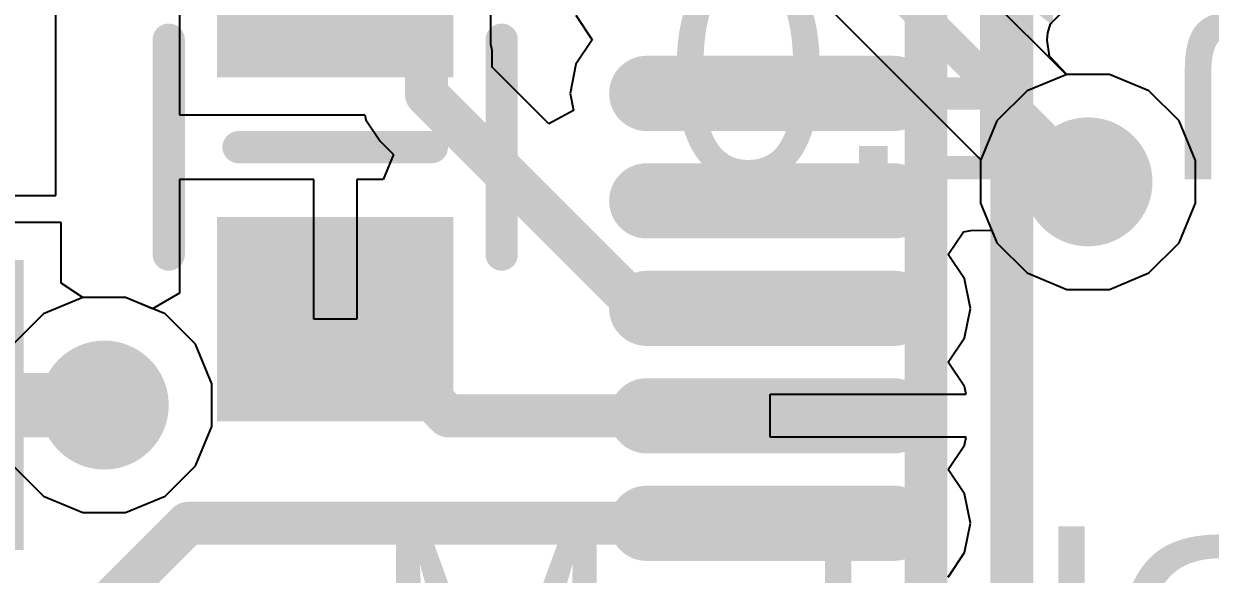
# Model space of a CAD drawing. Header units: inches. Extents: x -1.9 to 51.5, y -1.6 to 35.1.
# Drawn here: x 5.5 to 11.02, y 18.36 to 20.92 of the extents above; entities that cross this region are included whole.
import ezdxf

# ---------------------------------------------------------------- set-up
doc = ezdxf.new("R2010")
doc.units = ezdxf.units.IN
for name, color, linetype in [('Bottom Layer', 76, 'Continuous'), ('Bottom Layer 1', 5, 'Continuous'), ('Bottom Overlay', 54, 'Continuous'), ('Mechanical 10', 56, 'Continuous'), ('Mechanical 13', 56, 'Continuous'), ('Top Layer', 16, 'Continuous'), ('Top Layer 1', 1, 'Continuous'), ('Top Overlay', 2, 'Continuous'), ('Top Paste', 8, 'Continuous'), ('Top Solder', 216, 'Continuous'), ('Via Holes', 16, 'Continuous')]:
    doc.layers.add(name, color=color, linetype=linetype)
doc.styles.add('Arial', font='', dxfattribs={"height": 0.2})
doc.styles.get('Arial').set_extended_font_data('Arial')

# ---------------------------------------------------------------- blocks, each defined once
blk = doc.blocks.new('QSMD3_2_2_5_161')
at = {"layer": 'Top Layer 1'}
for points in [[(-0.52500022, 0.64999997), (0.52500022, 0.64999997), (0.52500022, -0.64999997), (-0.52500022, -0.64999997)], [(1.32499862, 0.64999997), (2.37499906, 0.64999997), (2.37499906, -0.64999997), (1.32499862, -0.64999997)], [(-0.52500022, -1.65000051), (0.52500022, -1.65000051), (0.52500022, -2.95000045), (-0.52500022, -2.95000045)], [(1.32499862, -1.65000051), (2.37499906, -1.65000051), (2.37499906, -2.95000045), (1.32499862, -2.95000045)]]:
    blk.add_hatch(color=1, dxfattribs=at).paths.add_polyline_path(points)
at = {"layer": 'Top Paste'}
for points in [[(-0.52500022, 0.64999997), (0.52500022, 0.64999997), (0.52500022, -0.64999997), (-0.52500022, -0.64999997)], [(1.32499862, 0.64999997), (2.37499906, 0.64999997), (2.37499906, -0.64999997), (1.32499862, -0.64999997)], [(-0.52500022, -1.65000051), (0.52500022, -1.65000051), (0.52500022, -2.95000045), (-0.52500022, -2.95000045)], [(1.32499862, -1.65000051), (2.37499906, -1.65000051), (2.37499906, -2.95000045), (1.32499862, -2.95000045)]]:
    blk.add_hatch(color=8, dxfattribs=at).paths.add_polyline_path(points)
at = {"layer": 'Top Solder'}
for points in [[(-0.55000144, 0.67500119), (0.55000144, 0.67500119), (0.55000144, -0.67500119), (-0.55000144, -0.67500119)], [(1.2999974, 0.67500119), (2.40000028, 0.67500119), (2.40000028, -0.67500119), (1.2999974, -0.67500119)], [(-0.55000144, -1.62499929), (0.55000144, -1.62499929), (0.55000144, -2.97500167), (-0.55000144, -2.97500167)], [(1.2999974, -1.62499929), (2.40000028, -1.62499929), (2.40000028, -2.97500167), (1.2999974, -2.97500167)]]:
    blk.add_hatch(color=216, dxfattribs=at).paths.add_polyline_path(points)
at = {"layer": 'Mechanical 13'}
for points in [[(2.175002, 0.4499991, 0.127, 0.127, 0), (-0.32499808, 0.4499991, 0.127, 0.127, 0)], [(-0.32499808, 0.4499991, 0.127, 0.127, 0), (-0.32499808, -2.74999958, 0.127, 0.127, 0)], [(2.175002, 0.4499991, 0.127, 0.127, 0), (2.175002, -2.74999958, 0.127, 0.127, 0)], [(2.175002, -2.74999958, 0.127, 0.127, 0), (-0.32499808, -2.74999958, 0.127, 0.127, 0)]]:
    blk.add_lwpolyline(points, format="xyseb", dxfattribs=at)
for points in [[(-0.35674808, 0.4499991, 0.0635, 0.0635, 1), (-0.29324808, 0.4499991, 0.0635, 0.0635, 1)], [(-0.35674808, 0.4499991, 0.0635, 0.0635, 1), (-0.29324808, 0.4499991, 0.0635, 0.0635, 1)], [(2.143252, 0.4499991, 0.0635, 0.0635, 1), (2.206752, 0.4499991, 0.0635, 0.0635, 1)], [(2.143252, 0.4499991, 0.0635, 0.0635, 1), (2.206752, 0.4499991, 0.0635, 0.0635, 1)], [(-0.90000074, 0, 0.1999996, 0.1999996, 1), (-1.10000034, 0, 0.1999996, 0.1999996, 1)], [(-1.15000024, 0, 0.0999998, 0.0999998, 1), (-1.05000044, 0, 0.0999998, 0.0999998, 1)], [(-0.95000064, 0, 0.0999998, 0.0999998, 1), (-0.8500008399999999, 0, 0.0999998, 0.0999998, 1)], [(-0.35674808, -2.74999958, 0.0635, 0.0635, 1), (-0.29324808, -2.74999958, 0.0635, 0.0635, 1)], [(-0.35674808, -2.74999958, 0.0635, 0.0635, 1), (-0.29324808, -2.74999958, 0.0635, 0.0635, 1)], [(2.143252, -2.74999958, 0.0635, 0.0635, 1), (2.206752, -2.74999958, 0.0635, 0.0635, 1)], [(2.143252, -2.74999958, 0.0635, 0.0635, 1), (2.206752, -2.74999958, 0.0635, 0.0635, 1)]]:
    blk.add_lwpolyline(points, format="xyseb", close=True, dxfattribs=at)
at = {"layer": 'Top Overlay'}
for points in [[(-0.90000074, 0, 0.1999996, 0.1999996, 1), (-1.10000034, 0, 0.1999996, 0.1999996, 1)], [(-1.15000024, 0, 0.0999998, 0.0999998, 1), (-1.05000044, 0, 0.0999998, 0.0999998, 1)], [(-0.95000064, 0, 0.0999998, 0.0999998, 1), (-0.8500008399999999, 0, 0.0999998, 0.0999998, 1)], [(-0.35674808, -1.0200005, 0.0635, 0.0635, 1), (-0.29324808, -1.0200005, 0.0635, 0.0635, 1)], [(2.143252, -1.0200005, 0.0635, 0.0635, 1), (2.206752, -1.0200005, 0.0635, 0.0635, 1)], [(-0.35674808, -1.18000018, 0.0635, 0.0635, 1), (-0.29324808, -1.18000018, 0.0635, 0.0635, 1)], [(2.143252, -1.18000018, 0.0635, 0.0635, 1), (2.206752, -1.18000018, 0.0635, 0.0635, 1)]]:
    blk.add_lwpolyline(points, format="xyseb", close=True, dxfattribs=at)
for points in [[(-0.32499808, -1.0200005, 0.127, 0.127, 0), (-0.32499808, -1.18000018, 0.127, 0.127, 0)], [(2.175002, -1.0200005, 0.127, 0.127, 0), (2.175002, -1.18000018, 0.127, 0.127, 0)]]:
    blk.add_lwpolyline(points, format="xyseb", dxfattribs=at)
blk = doc.blocks.new('LQFP100_173')
at = {"layer": 'Top Layer 1'}
h = blk.add_hatch(color=1, dxfattribs=at)
edge = h.paths.add_edge_path()
edge.add_arc((-7.15000094, 2.50000008), 0.1499997, 270, 450)
edge.add_line((-7.15000094, 2.64999978), (-8.300001179999999, 2.64999978))
edge.add_arc((-8.300001179999999, 2.50000008), 0.1499997, 90, 270)
edge.add_line((-8.300001179999999, 2.35000038), (-7.15000094, 2.35000038))
h = blk.add_hatch(color=1, dxfattribs=at)
edge = h.paths.add_edge_path()
edge.add_arc((-7.15000094, 2.00000108), 0.1499997, 270, 450)
edge.add_line((-7.15000094, 2.15000078), (-8.300001179999999, 2.15000078))
edge.add_arc((-8.300001179999999, 2.00000108), 0.1499997, 90, 270)
edge.add_line((-8.300001179999999, 1.85000138), (-7.15000094, 1.85000138))
h = blk.add_hatch(color=1, dxfattribs=at)
edge = h.paths.add_edge_path()
edge.add_arc((-7.15000094, 1.50000208), 0.1499997, 270, 450)
edge.add_line((-7.15000094, 1.65000178), (-8.300001179999999, 1.65000178))
edge.add_arc((-8.300001179999999, 1.50000208), 0.1499997, 90, 270)
edge.add_line((-8.300001179999999, 1.35000238), (-7.15000094, 1.35000238))
h = blk.add_hatch(color=1, dxfattribs=at)
edge = h.paths.add_edge_path()
edge.add_arc((-7.15000094, 1.00000054), 0.1499997, 270, 450)
edge.add_line((-7.15000094, 1.15000024), (-8.300001179999999, 1.15000024))
edge.add_arc((-8.300001179999999, 1.00000054), 0.1499997, 90, 270)
edge.add_line((-8.300001179999999, 0.8500008399999999), (-7.15000094, 0.8500008399999999))
h = blk.add_hatch(color=1, dxfattribs=at)
edge = h.paths.add_edge_path()
edge.add_arc((-7.15000094, 0.50000154), 0.1499997, 270, 450)
edge.add_line((-7.15000094, 0.6500012399999999), (-8.300001179999999, 0.6500012399999999))
edge.add_arc((-8.300001179999999, 0.50000154), 0.1499997, 90, 270)
edge.add_line((-8.300001179999999, 0.35000184), (-7.15000094, 0.35000184))
at = {"layer": 'Top Paste'}
h = blk.add_hatch(color=8, dxfattribs=at)
edge = h.paths.add_edge_path()
edge.add_arc((-7.15000094, 2.50000008), 0.1499997, 270, 450)
edge.add_line((-7.15000094, 2.64999978), (-8.300001179999999, 2.64999978))
edge.add_arc((-8.300001179999999, 2.50000008), 0.1499997, 90, 270)
edge.add_line((-8.300001179999999, 2.35000038), (-7.15000094, 2.35000038))
h = blk.add_hatch(color=8, dxfattribs=at)
edge = h.paths.add_edge_path()
edge.add_arc((-7.15000094, 2.00000108), 0.1499997, 270, 450)
edge.add_line((-7.15000094, 2.15000078), (-8.300001179999999, 2.15000078))
edge.add_arc((-8.300001179999999, 2.00000108), 0.1499997, 90, 270)
edge.add_line((-8.300001179999999, 1.85000138), (-7.15000094, 1.85000138))
h = blk.add_hatch(color=8, dxfattribs=at)
edge = h.paths.add_edge_path()
edge.add_arc((-7.15000094, 1.50000208), 0.1499997, 270, 450)
edge.add_line((-7.15000094, 1.65000178), (-8.300001179999999, 1.65000178))
edge.add_arc((-8.300001179999999, 1.50000208), 0.1499997, 90, 270)
edge.add_line((-8.300001179999999, 1.35000238), (-7.15000094, 1.35000238))
h = blk.add_hatch(color=8, dxfattribs=at)
edge = h.paths.add_edge_path()
edge.add_arc((-7.15000094, 1.00000054), 0.1499997, 270, 450)
edge.add_line((-7.15000094, 1.15000024), (-8.300001179999999, 1.15000024))
edge.add_arc((-8.300001179999999, 1.00000054), 0.1499997, 90, 270)
edge.add_line((-8.300001179999999, 0.8500008399999999), (-7.15000094, 0.8500008399999999))
h = blk.add_hatch(color=8, dxfattribs=at)
edge = h.paths.add_edge_path()
edge.add_arc((-7.15000094, 0.50000154), 0.1499997, 270, 450)
edge.add_line((-7.15000094, 0.6500012399999999), (-8.300001179999999, 0.6500012399999999))
edge.add_arc((-8.300001179999999, 0.50000154), 0.1499997, 90, 270)
edge.add_line((-8.300001179999999, 0.35000184), (-7.15000094, 0.35000184))
at = {"layer": 'Top Solder'}
h = blk.add_hatch(color=216, dxfattribs=at)
edge = h.paths.add_edge_path()
edge.add_arc((-7.15000094, 2.50000008), 0.17500092, 270, 450)
edge.add_line((-7.15000094, 2.675001), (-8.300001179999999, 2.675001))
edge.add_arc((-8.300001179999999, 2.50000008), 0.17500092, 90, 270)
edge.add_line((-8.300001179999999, 2.32499916), (-7.15000094, 2.32499916))
h = blk.add_hatch(color=216, dxfattribs=at)
edge = h.paths.add_edge_path()
edge.add_arc((-7.15000094, 2.00000108), 0.17500092, 270, 450)
edge.add_line((-7.15000094, 2.175002), (-8.300001179999999, 2.175002))
edge.add_arc((-8.300001179999999, 2.00000108), 0.17500092, 90, 270)
edge.add_line((-8.300001179999999, 1.82500016), (-7.15000094, 1.82500016))
h = blk.add_hatch(color=216, dxfattribs=at)
edge = h.paths.add_edge_path()
edge.add_arc((-7.15000094, 1.50000208), 0.17500092, 270, 450)
edge.add_line((-7.15000094, 1.675003), (-8.300001179999999, 1.675003))
edge.add_arc((-8.300001179999999, 1.50000208), 0.17500092, 90, 270)
edge.add_line((-8.300001179999999, 1.32500116), (-7.15000094, 1.32500116))
h = blk.add_hatch(color=216, dxfattribs=at)
edge = h.paths.add_edge_path()
edge.add_arc((-7.15000094, 1.00000054), 0.17500092, 270, 450)
edge.add_line((-7.15000094, 1.17500146), (-8.300001179999999, 1.17500146))
edge.add_arc((-8.300001179999999, 1.00000054), 0.17500092, 90, 270)
edge.add_line((-8.300001179999999, 0.8249996199999998), (-7.15000094, 0.8249996199999998))
h = blk.add_hatch(color=216, dxfattribs=at)
edge = h.paths.add_edge_path()
edge.add_arc((-7.15000094, 0.50000154), 0.17500092, 270, 450)
edge.add_line((-7.15000094, 0.67500246), (-8.300001179999999, 0.67500246))
edge.add_arc((-8.300001179999999, 0.50000154), 0.17500092, 90, 270)
edge.add_line((-8.300001179999999, 0.32500062), (-7.15000094, 0.32500062))
at = {"layer": 'Mechanical 10'}
blk.add_lwpolyline([(-7.00000124, -6.9999987, 0.1999996, 0.1999996, 0), (-7.00000124, 7.00000124, 0.1999996, 0.1999996, 0)], format="xyseb", dxfattribs=at)
at = {"layer": 'Top Overlay'}
blk.add_lwpolyline([(-6.600002039999999, -6.599999499999999, 0.1999996, 0.1999996, 0), (-6.600002039999999, 6.600002039999999, 0.1999996, 0.1999996, 0)], format="xyseb", dxfattribs=at)
blk = doc.blocks.new('0603C_185')
at = {"layer": 'Top Layer 1'}
for points in [[(-1.25000131, -0.52500022), (-1.25000131, 0.5250002199999999), (-0.3500005700000001, 0.52500022), (-0.3500005699999999, -0.5250002199999999)], [(0.34999803, -0.52500022), (0.3499980299999999, 0.5250002199999999), (1.24999877, 0.52500022), (1.24999877, -0.5250002199999999)]]:
    blk.add_hatch(color=1, dxfattribs=at).paths.add_polyline_path(points)
at = {"layer": 'Top Paste'}
for points in [[(-1.25000131, -0.52500022), (-1.25000131, 0.5250002199999999), (-0.3500005700000001, 0.52500022), (-0.3500005699999999, -0.5250002199999999)], [(0.34999803, -0.52500022), (0.3499980299999999, 0.5250002199999999), (1.24999877, 0.52500022), (1.24999877, -0.5250002199999999)]]:
    blk.add_hatch(color=8, dxfattribs=at).paths.add_polyline_path(points)
at = {"layer": 'Top Solder'}
for points in [[(-1.27500253, -0.5500014400000001), (-1.27500253, 0.55000144), (-0.3249993500000001, 0.5500014400000001), (-0.3249993499999999, -0.55000144)], [(0.3249968100000001, -0.5500014400000001), (0.3249968099999999, 0.55000144), (1.27499999, 0.5500014400000001), (1.27499999, -0.55000144)]]:
    blk.add_hatch(color=216, dxfattribs=at).paths.add_polyline_path(points)
at = {"layer": 'Top Overlay'}
for points in [[(0.499999, 0.77499972, 0.1499997, 0.1499997, 0), (-0.499999, 0.77499972, 0.1499997, 0.1499997, 0)], [(0, -0.4499991, 0.1499997, 0.1499997, 0), (0, 0.4499991, 0.1499997, 0.1499997, 0)], [(0.499999, -0.77499972, 0.1499997, 0.1499997, 0), (-0.499999, -0.77499972, 0.1499997, 0.1499997, 0)]]:
    blk.add_lwpolyline(points, format="xyseb", dxfattribs=at)
for points in [[(-0.53749956, 0.77499972, 0.07499858, 0.07499858, 1), (-0.46249844, 0.77499972, 0.07499858, 0.07499858, 1)], [(0.46249844, 0.77499972, 0.07499858, 0.07499858, 1), (0.53749956, 0.77499972, 0.07499858, 0.07499858, 1)], [(-0.03750056, 0.4499991, 0.07499858, 0.07499858, 1), (0.03750056, 0.4499991, 0.07499858, 0.07499858, 1)], [(-0.03750056, -0.4499991, 0.07499858, 0.07499858, 1), (0.03750056, -0.4499991, 0.07499858, 0.07499858, 1)], [(-0.53749956, -0.77499972, 0.07499858, 0.07499858, 1), (-0.46249844, -0.77499972, 0.07499858, 0.07499858, 1)], [(0.46249844, -0.77499972, 0.07499858, 0.07499858, 1), (0.53749956, -0.77499972, 0.07499858, 0.07499858, 1)]]:
    blk.add_lwpolyline(points, format="xyseb", close=True, dxfattribs=at)

msp = doc.modelspace()

# ---------------------------------------------------------------- hatches: boundary and pattern name
at = {"layer": 'Bottom Layer'}
h = msp.add_hatch(color=76, dxfattribs=at)
edge = h.paths.add_edge_path()
edge.add_arc((10.4544241, 20.1884661), 0.2999994, 0, 360)
h = msp.add_hatch(color=76, dxfattribs=at)
edge = h.paths.add_edge_path()
edge.add_arc((5.87499968, 19.1499998), 0.2999994, 0, 360)
at = {"layer": 'Bottom Layer 1'}
h = msp.add_hatch(color=5, dxfattribs=at)
edge = h.paths.add_edge_path()
edge.add_arc((10.4544241, 20.1884661), 0.2999994, 0, 360)
h = msp.add_hatch(color=5, dxfattribs=at)
edge = h.paths.add_edge_path()
edge.add_arc((5.87499968, 19.1499998), 0.2999994, 0, 360)
at = {"layer": 'Top Layer'}
h = msp.add_hatch(color=16, dxfattribs=at)
edge = h.paths.add_edge_path()
edge.add_arc((10.4544241, 20.1884661), 0.2999994, 0, 360)
h = msp.add_hatch(color=16, dxfattribs=at)
edge = h.paths.add_edge_path()
edge.add_arc((5.87499968, 19.1499998), 0.2999994, 0, 360)
at = {"layer": 'Top Layer 1'}
h = msp.add_hatch(color=1, dxfattribs=at)
edge = h.paths.add_edge_path()
edge.add_arc((10.4544241, 20.1884661), 0.2999994, 0, 360)
h = msp.add_hatch(color=1, dxfattribs=at)
edge = h.paths.add_edge_path()
edge.add_arc((5.87499968, 19.1499998), 0.2999994, 0, 360)
at = {"layer": 'Via Holes'}
h = msp.add_hatch(color=7, dxfattribs=at)
edge = h.paths.add_edge_path()
edge.add_arc((10.4544241, 20.1884661), 0.1499997, 0, 360)
h = msp.add_hatch(color=7, dxfattribs=at)
edge = h.paths.add_edge_path()
edge.add_arc((5.87499968, 19.1499998), 0.1499997, 0, 360)

# ---------------------------------------------------------------- linework, layer by layer
at = {"layer": 'Bottom Layer'}
for p, q in [((10.35496786, 20.6884651), (10.17119632, 20.61234638)), ((10.55388034, 20.6884651), (10.35496786, 20.6884651)), ((10.73765188, 20.61234638), (10.55388034, 20.6884651)), ((10.17119632, 20.61234638), (10.03054382, 20.47169388)), ((10.87830438, 20.47169388), (10.73765188, 20.61234638)), ((10.03054382, 20.47169388), (9.9544251, 20.28792234)), ((10.9544231, 20.28792234), (10.87830438, 20.47169388)), ((9.9544251, 20.28792234), (9.9544251, 20.08900986)), ((10.9544231, 20.08900986), (10.9544231, 20.28792234)), ((9.9544251, 20.08900986), (10.03054382, 19.90523832)), ((10.87830438, 19.90523832), (10.9544231, 20.08900986)), ((10.03054382, 19.90523832), (10.17119632, 19.76458582)), ((10.73765188, 19.76458582), (10.87830438, 19.90523832)), ((10.17119632, 19.76458582), (10.35496786, 19.6884671)), ((10.55388034, 19.6884671), (10.73765188, 19.76458582)), ((10.35496786, 19.6884671), (10.55388034, 19.6884671))]:
    msp.add_line(p, q, dxfattribs=at)
at = {"layer": 'Bottom Layer 1'}
for p, q in [((10.35212814, 20.68728908), (7.38038656, 23.65903066)), ((6.9017388, 23.34462946), (9.95560366, 20.2907646)), ((10.35496786, 20.6884651), (10.35212814, 20.68728908)), ((10.55388034, 20.6884651), (10.35496786, 20.6884651)), ((10.73765188, 20.61234638), (10.55388034, 20.6884651)), ((10.87830438, 20.47169388), (10.73765188, 20.61234638)), ((10.9544231, 20.28792234), (10.87830438, 20.47169388)), ((9.95560366, 20.2907646), (9.9544251, 20.28792234)), ((9.9544251, 20.28792234), (9.9544251, 20.08900986)), ((10.9544231, 20.08900986), (10.9544231, 20.28792234)), ((9.9544251, 20.08900986), (10.03054382, 19.90523832)), ((10.87830438, 19.90523832), (10.9544231, 20.08900986)), ((10.03054382, 19.90523832), (10.17119632, 19.76458582)), ((10.73765188, 19.76458582), (10.87830438, 19.90523832)), ((10.17119632, 19.76458582), (10.35496786, 19.6884671)), ((10.55388034, 19.6884671), (10.73765188, 19.76458582)), ((10.35496786, 19.6884671), (10.55388034, 19.6884671)), ((5.77554344, 19.6499988), (5.591771899999999, 19.57388008)), ((5.97445592, 19.6499988), (5.77554344, 19.6499988)), ((6.15822746, 19.57388008), (5.97445592, 19.6499988)), ((5.591771899999999, 19.57388008), (5.4511194, 19.43322758)), ((6.29887996, 19.43322758), (6.15822746, 19.57388008)), ((6.374998679999999, 19.24945604), (6.29887996, 19.43322758)), ((6.374998679999999, 19.05054356), (6.374998679999999, 19.24945604)), ((6.29887996, 18.86677202), (6.374998679999999, 19.05054356)), ((5.4511194, 18.86677202), (5.591771899999999, 18.72611952)), ((6.15822746, 18.72611952), (6.29887996, 18.86677202)), ((5.591771899999999, 18.72611952), (5.77554344, 18.6500008)), ((5.97445592, 18.6500008), (6.15822746, 18.72611952)), ((5.77554344, 18.6500008), (5.97445592, 18.6500008))]:
    msp.add_line(p, q, dxfattribs=at)
for points in [[(7.10000104, 23.5428917, 0.1499997, 0.1499997, 0), (10.4544241, 20.18846864, 0.1499997, 0.1499997, 0)], [(10.4544241, 20.1884661, 0.1499997, 0.1499997, 0), (10.4544241, 20.18846864, 0.1499997, 0.1499997, 0)]]:
    msp.add_lwpolyline(points, format="xyseb", dxfattribs=at)
for points in [[(10.41692354, 20.18846864, 0.07499858, 0.07499858, 1), (10.49192466, 20.18846864, 0.07499858, 0.07499858, 1)], [(10.41692354, 20.18846864, 0.07499858, 0.07499858, 1), (10.49192466, 20.18846864, 0.07499858, 0.07499858, 1)], [(10.41692354, 20.1884661, 0.07499858, 0.07499858, 1), (10.49192466, 20.1884661, 0.07499858, 0.07499858, 1)]]:
    msp.add_lwpolyline(points, format="xyseb", close=True, dxfattribs=at)
at = {"layer": 'Top Layer'}
for p, q in [((10.35496786, 20.6884651), (10.17119632, 20.61234638)), ((10.55388034, 20.6884651), (10.35496786, 20.6884651)), ((10.73765188, 20.61234638), (10.55388034, 20.6884651)), ((10.17119632, 20.61234638), (10.03054382, 20.47169388)), ((10.87830438, 20.47169388), (10.73765188, 20.61234638)), ((10.03054382, 20.47169388), (9.9544251, 20.28792234)), ((10.9544231, 20.28792234), (10.87830438, 20.47169388)), ((9.9544251, 20.28792234), (9.9544251, 20.08900986)), ((10.9544231, 20.08900986), (10.9544231, 20.28792234)), ((9.9544251, 20.08900986), (10.03054382, 19.90523832)), ((10.87830438, 19.90523832), (10.9544231, 20.08900986)), ((10.03054382, 19.90523832), (10.17119632, 19.76458582)), ((10.73765188, 19.76458582), (10.87830438, 19.90523832)), ((10.17119632, 19.76458582), (10.35496786, 19.6884671)), ((10.55388034, 19.6884671), (10.73765188, 19.76458582)), ((10.35496786, 19.6884671), (10.55388034, 19.6884671))]:
    msp.add_line(p, q, dxfattribs=at)
at = {"layer": 'Top Layer 1'}
for p, q in [((6.22499898, 21.80000212), (6.22499898, 20.50000472)), ((7.67499862, 20.82955956), (7.67499862, 21.80000212)), ((5.649998859999999, 20.12500166), (5.649998859999999, 21.5750013)), ((10.27911076, 20.9232373), (10.40593042, 21.05005696)), ((8.07030644, 20.96344042), (8.146102579999999, 20.85000148)), ((10.26473436, 20.8477612), (10.26645648, 20.88157368)), ((10.26645648, 20.88157368), (10.27911076, 20.9232373)), ((7.68087872, 20.80000158), (7.67499862, 20.82955956)), ((8.146102579999999, 20.85000148), (8.07030644, 20.73656508)), ((10.27458448, 20.77306996), (10.26473436, 20.8477612)), ((7.68087618, 20.79998888), (7.68087872, 20.80000158)), ((7.68087618, 20.72137588), (7.68087618, 20.79998888)), ((10.3549704, 20.6884651), (10.27458448, 20.77306996)), ((7.943860159999999, 20.4583919), (7.68087618, 20.72137588)), ((8.07030644, 20.73656508), (8.04314114, 20.60000198)), ((10.55388034, 20.6884651), (10.3549704, 20.6884651)), ((10.73765188, 20.61234638), (10.55388034, 20.6884651)), ((10.87830438, 20.47169388), (10.73765188, 20.61234638)), ((8.04314114, 20.60000198), (8.05906186, 20.51996912)), ((6.22499898, 20.50000472), (7.08795382, 20.50000472)), ((7.08795382, 20.50000472), (7.09240644, 20.47762224)), ((8.05906186, 20.51996912), (7.943860159999999, 20.4583919)), ((7.09240644, 20.47762224), (7.1587106, 20.37838698)), ((10.9544231, 20.28792234), (10.87830438, 20.47169388)), ((7.1587106, 20.37838698), (7.221611159999999, 20.31548642)), ((7.221611159999999, 20.31548642), (7.17377534, 20.20000278)), ((10.9544231, 20.08900986), (10.9544231, 20.28792234)), ((6.849999, 20.20000278), (6.22499898, 20.20000278)), ((6.22499898, 20.20000278), (6.22499898, 19.67043056)), ((6.849999, 19.55000408), (6.849999, 20.20000278)), ((7.17377534, 20.20000278), (7.049998599999999, 20.20000278)), ((7.049998599999999, 20.20000278), (7.049998599999999, 19.55000408)), ((4.35000146, 20.12500166), (5.649998859999999, 20.12500166)), ((10.87830438, 19.90523832), (10.9544231, 20.08900986)), ((5.675000079999999, 20.00000064), (4.22500044, 20.00000064)), ((5.675000079999999, 19.7171818), (5.675000079999999, 20.00000064)), ((9.803897079999999, 19.85000348), (9.87441002, 19.9555354)), ((9.87441002, 19.9555354), (9.916632439999999, 19.9631046)), ((9.916632439999999, 19.9631046), (10.00691166, 19.96228926)), ((10.00691166, 19.96228926), (10.03054382, 19.90523832)), ((10.03054382, 19.90523832), (10.17119632, 19.76458582)), ((10.73765188, 19.76458582), (10.87830438, 19.90523832)), ((9.87969068, 19.73656708), (9.803897079999999, 19.85000348)), ((9.90685598, 19.60000398), (9.87969068, 19.73656708)), ((10.17119632, 19.76458582), (10.35496786, 19.6884671)), ((10.55388034, 19.6884671), (10.73765188, 19.76458582)), ((5.77554598, 19.6499988), (5.675000079999999, 19.7171818)), ((6.22499898, 19.67043056), (6.099995419999999, 19.59799992)), ((10.35496786, 19.6884671), (10.55388034, 19.6884671)), ((5.97445592, 19.6499988), (5.77554598, 19.6499988)), ((6.099995419999999, 19.59799992), (5.97445592, 19.6499988)), ((9.87969068, 19.46344088), (9.90685598, 19.60000398)), ((7.049998599999999, 19.55000408), (6.849999, 19.55000408)), ((9.80389454, 19.35000448), (9.87969068, 19.46344088)), ((9.87969068, 19.23656554), (9.80389454, 19.35000448)), ((9.8869627, 19.20000224), (9.87969068, 19.23656554)), ((8.97499856, 19.00000264), (8.97499856, 19.20000224)), ((8.97499856, 19.20000224), (9.8869627, 19.20000224)), ((9.8869627, 19.00000264), (8.97499856, 19.00000264)), ((9.803897079999999, 18.85000294), (9.87969068, 18.96343934)), ((9.87969068, 18.96343934), (9.8869627, 19.00000264)), ((9.87969068, 18.73656654), (9.803897079999999, 18.85000294)), ((9.90685598, 18.60000344), (9.87969068, 18.73656654)), ((9.87969068, 18.46344034), (9.90685598, 18.60000344)), ((9.80389454, 18.3500014), (9.87969068, 18.46344034))]:
    msp.add_line(p, q, dxfattribs=at)
for points in [[(7.024997379999999, 21.15000342, 0.1999996, 0.1999996, 0), (7.374999219999999, 20.80000158, 0.1999996, 0.1999996, 0)], [(7.374999219999999, 20.5946756, 0.1999996, 0.1999996, 0), (7.374999219999999, 20.80000158, 0.1999996, 0.1999996, 0)], [(7.374999219999999, 20.5946756, 0.1999996, 0.1999996, 0), (7.75897864, 20.21069618, 0.1999996, 0.1999996, 0)], [(8.97499856, 20.60000198, 0.1499997, 0.1499997, 0), (10.04288822, 20.60000198, 0.1499997, 0.1499997, 0)], [(10.04288822, 20.60000198, 0.1499997, 0.1499997, 0), (10.4544241, 20.1884661, 0.1499997, 0.1499997, 0)], [(7.75897864, 20.21069364, 0.1999996, 0.1999996, 0), (7.75897864, 20.21069618, 0.1999996, 0.1999996, 0)], [(7.75897864, 20.21069364, 0.1999996, 0.1999996, 0), (8.350537019999999, 19.61913526, 0.1999996, 0.1999996, 0)], [(8.350537019999999, 19.61913526, 0.1999996, 0.1999996, 0), (8.95586728, 19.61913526, 0.1999996, 0.1999996, 0)], [(8.95586728, 19.61913526, 0.1999996, 0.1999996, 0), (8.97499856, 19.60000398, 0.1999996, 0.1999996, 0)], [(6.949998799999999, 19.55000408, 0.1999996, 0.1999996, 0), (7.024997379999999, 19.55000408, 0.1999996, 0.1999996, 0)], [(7.024997379999999, 19.55000408, 0.1999996, 0.1999996, 0), (7.474999019999999, 19.10000244, 0.1999996, 0.1999996, 0)], [(4.9500028, 19.1499998, 0.2999994, 0.2999994, 0), (5.87499968, 19.1499998, 0.2999994, 0.2999994, 0)], [(7.474999019999999, 19.10000244, 0.1999996, 0.1999996, 0), (8.97499856, 19.10000244, 0.1999996, 0.1999996, 0)], [(5.86440026, 18.19999916, 0.1999996, 0.1999996, 0), (6.264404539999999, 18.60000344, 0.1999996, 0.1999996, 0)], [(6.264404539999999, 18.60000344, 0.1999996, 0.1999996, 0), (8.97499856, 18.60000344, 0.1999996, 0.1999996, 0)]]:
    msp.add_lwpolyline(points, format="xyseb", dxfattribs=at)
for points in [[(7.32499932, 20.80000158, 0.0999998, 0.0999998, 1), (7.42499912, 20.80000158, 0.0999998, 0.0999998, 1)], [(7.32499932, 20.80000158, 0.0999998, 0.0999998, 1), (7.42499912, 20.80000158, 0.0999998, 0.0999998, 1)], [(7.32499932, 20.5946756, 0.0999998, 0.0999998, 1), (7.42499912, 20.5946756, 0.0999998, 0.0999998, 1)], [(7.32499932, 20.5946756, 0.0999998, 0.0999998, 1), (7.42499912, 20.5946756, 0.0999998, 0.0999998, 1)], [(8.937498, 20.60000198, 0.07499858, 0.07499858, 1), (9.01249912, 20.60000198, 0.07499858, 0.07499858, 1)], [(10.00538766, 20.60000198, 0.07499858, 0.07499858, 1), (10.08038878, 20.60000198, 0.07499858, 0.07499858, 1)], [(10.00538766, 20.60000198, 0.07499858, 0.07499858, 1), (10.08038878, 20.60000198, 0.07499858, 0.07499858, 1)], [(7.70897874, 20.21069618, 0.0999998, 0.0999998, 1), (7.808978539999999, 20.21069618, 0.0999998, 0.0999998, 1)], [(7.70897874, 20.21069618, 0.0999998, 0.0999998, 1), (7.808978539999999, 20.21069618, 0.0999998, 0.0999998, 1)], [(7.70897874, 20.21069364, 0.0999998, 0.0999998, 1), (7.808978539999999, 20.21069364, 0.0999998, 0.0999998, 1)], [(7.70897874, 20.21069364, 0.0999998, 0.0999998, 1), (7.808978539999999, 20.21069364, 0.0999998, 0.0999998, 1)], [(10.41692354, 20.1884661, 0.07499858, 0.07499858, 1), (10.49192466, 20.1884661, 0.07499858, 0.07499858, 1)], [(8.30053712, 19.61913526, 0.0999998, 0.0999998, 1), (8.40053692, 19.61913526, 0.0999998, 0.0999998, 1)], [(8.30053712, 19.61913526, 0.0999998, 0.0999998, 1), (8.40053692, 19.61913526, 0.0999998, 0.0999998, 1)], [(8.90586738, 19.61913526, 0.0999998, 0.0999998, 1), (9.00586718, 19.61913526, 0.0999998, 0.0999998, 1)], [(8.90586738, 19.61913526, 0.0999998, 0.0999998, 1), (9.00586718, 19.61913526, 0.0999998, 0.0999998, 1)], [(8.92499866, 19.60000398, 0.0999998, 0.0999998, 1), (9.024998459999999, 19.60000398, 0.0999998, 0.0999998, 1)], [(6.899998899999999, 19.55000408, 0.0999998, 0.0999998, 1), (6.9999987, 19.55000408, 0.0999998, 0.0999998, 1)], [(6.97499748, 19.55000408, 0.0999998, 0.0999998, 1), (7.074997279999999, 19.55000408, 0.0999998, 0.0999998, 1)], [(6.97499748, 19.55000408, 0.0999998, 0.0999998, 1), (7.074997279999999, 19.55000408, 0.0999998, 0.0999998, 1)], [(5.8000011, 19.1499998, 0.1499997, 0.1499997, 1), (5.94999826, 19.1499998, 0.1499997, 0.1499997, 1)], [(7.42499912, 19.10000244, 0.0999998, 0.0999998, 1), (7.52499892, 19.10000244, 0.0999998, 0.0999998, 1)], [(7.42499912, 19.10000244, 0.0999998, 0.0999998, 1), (7.52499892, 19.10000244, 0.0999998, 0.0999998, 1)], [(8.92499866, 19.10000244, 0.0999998, 0.0999998, 1), (9.024998459999999, 19.10000244, 0.0999998, 0.0999998, 1)], [(6.21440464, 18.60000344, 0.0999998, 0.0999998, 1), (6.31440444, 18.60000344, 0.0999998, 0.0999998, 1)], [(6.21440464, 18.60000344, 0.0999998, 0.0999998, 1), (6.31440444, 18.60000344, 0.0999998, 0.0999998, 1)], [(8.92499866, 18.60000344, 0.0999998, 0.0999998, 1), (9.024998459999999, 18.60000344, 0.0999998, 0.0999998, 1)]]:
    msp.add_lwpolyline(points, format="xyseb", close=True, dxfattribs=at)

# ---------------------------------------------------------------- block references
msp.add_blockref('LQFP100_173', (16.69999962, 18.1000019))
for name, p, rotation in [('0603C_185', (6.949998799999999, 20.35000248), 270), ('QSMD3_2_2_5_161', (4.950000259999999, 16.85000186), 180)]:
    msp.add_blockref(name, p, dxfattribs=dict(rotation=rotation))

# ---------------------------------------------------------------- texts
at = {"layer": 'Bottom Overlay', "style": 'Arial', "text_generation_flag": 2}
for s, p in [('Version 1.0', (15.54999938, 20.20000024)), ('Developed by Gleb M.', (20.54999954, 17.53322376))]:
    msp.add_text(s, height=1.00000054, dxfattribs=at).set_placement(p)

doc.saveas('drawing.dxf')
